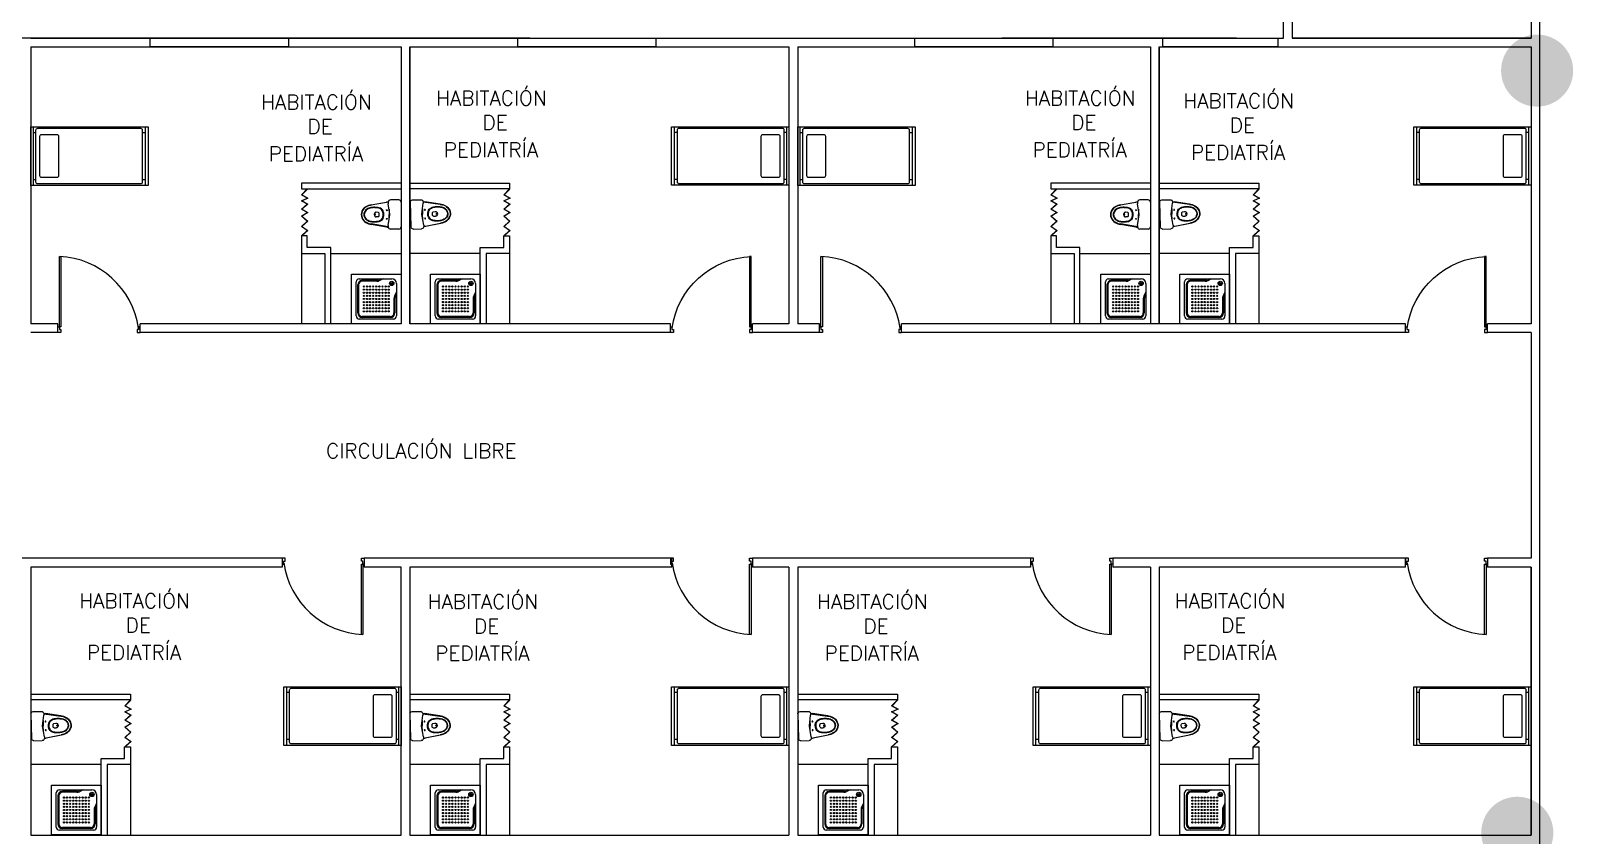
# Model space of a CAD drawing. Header units: metres. Extents: x -24 to 527, y -154 to 95.
# Drawn here: x 202.84 to 229.14, y -88.61 to -74.89 of the extents above; entities that cross this region are included whole.
import ezdxf

# ---------------------------------------------------------------- set-up
doc = ezdxf.new("R2010")
doc.units = ezdxf.units.M
doc.header["$MEASUREMENT"] = 0
for name, color, linetype in [('AN-TEXTO', 3, 'Continuous'), ('AR-MOBILIRIO', 1, 'Continuous'), ('AR-MUROS', 6, 'Continuous'), ('AR-PUERTAS', 2, 'Continuous'), ('AR-VENTANAS', 2, 'Continuous'), ('S.H.', 2, 'Continuous')]:
    doc.layers.add(name, color=color, linetype=linetype)
doc.styles.add('REGULAR-2.5', font='romans.shx', dxfattribs={"height": 2.5})

# ---------------------------------------------------------------- blocks, each defined once
blk = doc.blocks.new('31643339')
at = {"layer": 'AR-MOBILIRIO'}
for p, q in [((0.038, 0.5), (0.038, -0.5)), ((0.038, 0.4), (0.087, 0.4)), ((1.9, 0.4), (1.95, 0.4)), ((1.95, 0.5), (1.95, -0.5)), ((0.038, -0.4), (0.087, -0.4)), ((1.9, -0.4), (1.95, -0.4))]:
    blk.add_line(p, q, dxfattribs=at)
blk.add_lwpolyline([(0, -0.5), (0, 0.5), (2, 0.5), (2, -0.5)], close=True, dxfattribs=at)
for points in [[(1.87, 0.475, -0.414214), (1.9, 0.445), (1.9, -0.445, -0.414214), (1.87, -0.475), (0.117, -0.475, -0.414214), (0.087, -0.445), (0.087, 0.445, -0.414214), (0.117, 0.475)], [(0.15, -0.332, 0.414214), (0.18, -0.362), (0.447, -0.362, 0.414214), (0.477, -0.332), (0.477, 0.333, 0.414214), (0.447, 0.363), (0.18, 0.363, 0.414214), (0.15, 0.333)]]:
    blk.add_lwpolyline(points, format="xyb", close=True, dxfattribs=at)
blk = doc.blocks.new('AR-PUERTA 2')
at = {"layer": 'AR-PUERTAS', "linetype": 'Continuous'}
for points in [[(-1.354, -0.058), (-1.354, -0.008), (-1.329, -0.008), (-1.329, 0.042), (-1.379, 0.042), (-1.379, -0.058)], [(-0.029, -0.008), (-0.029, 0.042), (0.021, 0.042), (0.021, -0.058), (-0.004, -0.058), (-0.004, -0.008)], [(-0.004, -0.058), (-0.004, -1.258), (-0.029, -1.258), (-0.029, -0.058)]]:
    blk.add_lwpolyline(points, close=True, dxfattribs=at)
blk.add_arc((0.061, 0.169), 1.428, 188.1236, 267.3924, dxfattribs=at)
blk = doc.blocks.new('AR-PUERTA ACORDION')
at = {"layer": 'AR-PUERTAS'}
blk.add_lwpolyline([(-0.386, 0.049), (-0.288, -0.046), (-0.235, 0.057), (-0.185, -0.044), (-0.129, 0.054), (-0.046, -0.045), (0.01, 0.056), (0.073, -0.046), (0.158, 0.053), (0.252, -0.046), (0.317, 0.054), (0.41, -0.047), (0.41, -0.054), (0.318, 0.046), (0.253, -0.054), (0.158, 0.046), (0.072, -0.054), (0.01, 0.046), (-0.045, -0.054), (-0.128, 0.046), (-0.185, -0.054), (-0.235, 0.046), (-0.287, -0.054), (-0.39, 0.046)], close=True, dxfattribs=at)
blk = doc.blocks.new('A$C05366594')
at = {"layer": 'AR-MOBILIRIO', "linetype": 'Continuous'}
for p, q in [((0, 0), (0, 0.72)), ((0, 0.72), (0.72, 0.72)), ((0.72, 0.72), (0.72, 0)), ((0.068, 0.113), (0.068, 0.608)), ((0.09, 0.563), (0.09, 0.158)), ((0.113, 0.653), (0.585, 0.653)), ((0.367, 0.63), (0.158, 0.63)), ((0.428, 0.653), (0.397, 0.637)), ((0.653, 0.585), (0.653, 0.113)), ((0.63, 0.367), (0.63, 0.158)), ((0.653, 0.428), (0.637, 0.397)), ((0.72, 0), (0, 0)), ((0.608, 0.068), (0.113, 0.068)), ((0.563, 0.09), (0.158, 0.09))]:
    blk.add_line(p, q, dxfattribs=at)
at = {"layer": 'AR-MOBILIRIO', "color": 250}
for p, q in [((0.104, 0.563), (0.104, 0.158)), ((0.367, 0.617), (0.158, 0.617)), ((0.458, 0.653), (0.403, 0.625)), ((0.653, 0.458), (0.625, 0.403)), ((0.617, 0.367), (0.617, 0.158)), ((0.563, 0.104), (0.158, 0.104))]:
    blk.add_line(p, q, dxfattribs=at)
at = {"layer": 'AR-MOBILIRIO', "linetype": 'Continuous'}
for centre, major_axis, start_param, end_param in [((0.113, 0.608), (0.0318, 0.0318), 0.785398, 2.356194), ((0.158, 0.563), (0.0477, 0.0477), 0.785398, 2.356194), ((0.367, 0.698), (0.0477, 0.0477), 3.926991, 4.390638), ((0.585, 0.585), (0.0477, 0.0477), 5.497787, 7.068583), ((0.698, 0.367), (-0.0477, 0.0477), 0.321751, 0.785398), ((0.113, 0.113), (-0.0318, 0.0318), 0.785398, 2.356194), ((0.158, 0.158), (-0.0477, 0.0477), 0.785398, 2.356194), ((0.158, 0.158), (-0.0477, 0.0477), 0.785398, 2.356194), ((0.563, 0.158), (0.0477, 0.0477), 3.926991, 5.497787), ((0.608, 0.113), (-0.0318, 0.0318), 2.356194, 3.926991)]:
    blk.add_ellipse(centre, major_axis=major_axis, ratio=1, start_param=start_param, end_param=end_param, dxfattribs=at)
at = {"layer": 'AR-MOBILIRIO', "color": 250}
for centre, major_axis, start_param, end_param in [((0.158, 0.563), (-0.0382, 0.0382), -0.785398, 0.785398), ((0.18, 0.54), (-0.00636, 0.00636), -0.785398, 5.497787), ((0.18, 0.495), (-0.00636, 0.00636), -0.785398, 5.497787), ((0.18, 0.45), (-0.00636, 0.00636), -0.785398, 5.497787), ((0.225, 0.54), (0.00636, 0.00636), 0.785398, 7.068583), ((0.225, 0.495), (0.00636, 0.00636), 0.785398, 7.068583), ((0.225, 0.45), (0.00636, 0.00636), 0.785398, 7.068583), ((0.27, 0.54), (0.00636, 0.00636), 0.785398, 7.068583), ((0.27, 0.495), (0.00636, 0.00636), 0.785398, 7.068583), ((0.27, 0.45), (0.00636, 0.00636), 0.785398, 7.068583), ((0.315, 0.54), (-0.00636, 0.00636), -0.785398, 5.497787), ((0.315, 0.495), (-0.00636, 0.00636), -0.785398, 5.497787), ((0.315, 0.45), (-0.00636, 0.00636), -0.785398, 5.497787), ((0.36, 0.54), (-0.00636, 0.00636), -0.785398, 5.497787), ((0.36, 0.495), (-0.00636, 0.00636), -0.785398, 5.497787), ((0.36, 0.45), (-0.00636, 0.00636), -0.785398, 5.497787), ((0.367, 0.698), (0.0573, 0.0573), 3.926991, 4.390638), ((0.405, 0.54), (-0.00636, 0.00636), -0.785398, 5.497787), ((0.405, 0.495), (-0.00636, 0.00636), -0.785398, 5.497787), ((0.405, 0.45), (-0.00636, 0.00636), -0.785398, 5.497787), ((0.45, 0.54), (0.00636, 0.00636), 0.785398, 7.068583), ((0.45, 0.495), (0.00636, 0.00636), 0.785398, 7.068583), ((0.45, 0.45), (0.00636, 0.00636), 0.785398, 7.068583), ((0.495, 0.54), (0.00636, 0.00636), 0.785398, 7.068583), ((0.495, 0.495), (0.00636, 0.00636), 0.785398, 7.068583), ((0.495, 0.45), (0.00636, 0.00636), 0.785398, 7.068583), ((0.54, 0.54), (-0.00636, 0.00636), -0.785398, 5.497787), ((0.54, 0.495), (-0.00636, 0.00636), -0.785398, 5.497787), ((0.54, 0.45), (-0.00636, 0.00636), -0.785398, 5.497787), ((0.585, 0.585), (0.0223, 0.0223), 0.785398, 7.068583), ((0.585, 0.585), (-0.00955, 0.00955), -0.785398, 5.497787), ((0.576, 0.585), (0.00286, 0.00286), 0.785398, 7.068583), ((0.581, 0.592), (0.00286, 0.00286), 0.785398, 7.068583), ((0.581, 0.578), (0.00286, 0.00286), 0.785398, 7.068583), ((0.589, 0.592), (0.00286, 0.00286), 0.785398, 7.068583), ((0.589, 0.578), (0.00286, 0.00286), 0.785398, 7.068583), ((0.594, 0.585), (0.00286, 0.00286), 0.785398, 7.068583), ((0.18, 0.405), (-0.00636, 0.00636), -0.785398, 5.497787), ((0.18, 0.36), (-0.00636, 0.00636), -0.785398, 5.497787), ((0.18, 0.315), (-0.00636, 0.00636), -0.785398, 5.497787), ((0.18, 0.27), (-0.00636, 0.00636), -0.785398, 5.497787), ((0.18, 0.225), (-0.00636, 0.00636), -0.785398, 5.497787), ((0.225, 0.405), (0.00636, 0.00636), 0.785398, 7.068583), ((0.225, 0.36), (0.00636, 0.00636), 0.785398, 7.068583), ((0.225, 0.315), (0.00636, 0.00636), 0.785398, 7.068583), ((0.225, 0.27), (0.00636, 0.00636), 0.785398, 7.068583), ((0.225, 0.225), (0.00636, 0.00636), 0.785398, 7.068583), ((0.27, 0.405), (0.00636, 0.00636), 0.785398, 7.068583), ((0.27, 0.36), (0.00636, 0.00636), 0.785398, 7.068583), ((0.27, 0.315), (0.00636, 0.00636), 0.785398, 7.068583), ((0.27, 0.27), (0.00636, 0.00636), 0.785398, 7.068583), ((0.27, 0.225), (0.00636, 0.00636), 0.785398, 7.068583), ((0.315, 0.36), (-0.00636, 0.00636), -0.785398, 5.497787), ((0.315, 0.315), (-0.00636, 0.00636), -0.785398, 5.497787), ((0.315, 0.27), (-0.00636, 0.00636), -0.785398, 5.497787), ((0.315, 0.225), (-0.00636, 0.00636), -0.785398, 5.497787), ((0.315, 0.405), (-0.00636, 0.00636), -0.785398, 5.497787), ((0.36, 0.405), (-0.00636, 0.00636), -0.785398, 5.497787), ((0.36, 0.36), (-0.00636, 0.00636), -0.785398, 5.497787), ((0.36, 0.315), (-0.00636, 0.00636), -0.785398, 5.497787), ((0.36, 0.27), (-0.00636, 0.00636), -0.785398, 5.497787), ((0.36, 0.225), (-0.00636, 0.00636), -0.785398, 5.497787), ((0.405, 0.405), (-0.00636, 0.00636), -0.785398, 5.497787), ((0.405, 0.36), (-0.00636, 0.00636), -0.785398, 5.497787), ((0.405, 0.315), (-0.00636, 0.00636), -0.785398, 5.497787), ((0.405, 0.27), (-0.00636, 0.00636), -0.785398, 5.497787), ((0.405, 0.225), (-0.00636, 0.00636), -0.785398, 5.497787), ((0.45, 0.405), (0.00636, 0.00636), 0.785398, 7.068583), ((0.45, 0.36), (0.00636, 0.00636), 0.785398, 7.068583), ((0.45, 0.315), (0.00636, 0.00636), 0.785398, 7.068583), ((0.45, 0.27), (0.00636, 0.00636), 0.785398, 7.068583), ((0.45, 0.225), (0.00636, 0.00636), 0.785398, 7.068583), ((0.495, 0.405), (0.00636, 0.00636), 0.785398, 7.068583), ((0.495, 0.36), (0.00636, 0.00636), 0.785398, 7.068583), ((0.495, 0.315), (0.00636, 0.00636), 0.785398, 7.068583), ((0.495, 0.27), (0.00636, 0.00636), 0.785398, 7.068583), ((0.495, 0.225), (0.00636, 0.00636), 0.785398, 7.068583), ((0.54, 0.36), (-0.00636, 0.00636), -0.785398, 5.497787), ((0.54, 0.315), (-0.00636, 0.00636), -0.785398, 5.497787), ((0.54, 0.27), (-0.00636, 0.00636), -0.785398, 5.497787), ((0.54, 0.225), (-0.00636, 0.00636), -0.785398, 5.497787), ((0.54, 0.405), (-0.00636, 0.00636), -0.785398, 5.497787), ((0.698, 0.367), (-0.0573, 0.0573), 0.321751, 0.785398), ((0.158, 0.158), (-0.0382, 0.0382), 0.785398, 2.356194), ((0.158, 0.158), (0.0382, 0.0382), 2.356194, 3.926991), ((0.18, 0.18), (-0.00636, 0.00636), -0.785398, 5.497787), ((0.225, 0.18), (0.00636, 0.00636), 0.785398, 7.068583), ((0.27, 0.18), (0.00636, 0.00636), 0.785398, 7.068583), ((0.315, 0.18), (-0.00636, 0.00636), -0.785398, 5.497787), ((0.36, 0.18), (-0.00636, 0.00636), -0.785398, 5.497787), ((0.405, 0.18), (-0.00636, 0.00636), -0.785398, 5.497787), ((0.45, 0.18), (0.00636, 0.00636), 0.785398, 7.068583), ((0.495, 0.18), (0.00636, 0.00636), 0.785398, 7.068583), ((0.54, 0.18), (-0.00636, 0.00636), -0.785398, 5.497787), ((0.563, 0.158), (0.0382, 0.0382), 3.926991, 5.497787)]:
    blk.add_ellipse(centre, major_axis=major_axis, ratio=1, start_param=start_param, end_param=end_param, dxfattribs=at)
blk = doc.blocks.new('1p-toppiece')
at = {"layer": 'AR-MOBILIRIO'}
for p, q in [((-0.532, 0.174), (-0.265, 0.22)), ((-0.232, 0.219), (-0.531, 0.169)), ((-0.485, 0.003), (-0.485, 0.003)), ((-0.485, 0.003), (-0.485, 0.003)), ((-0.485, 0.003), (-0.485, 0.003)), ((-0.485, 0.003), (-0.485, 0.003)), ((-0.485, 0.003), (-0.485, 0.003)), ((-0.485, 0.003), (-0.485, 0.003)), ((-0.485, 0.003), (-0.485, 0.003)), ((-0.485, 0.003), (-0.485, 0.003)), ((-0.406, 0.039), (-0.443, 0.044)), ((-0.232, 0.22), (-0.232, 0.195)), ((-0.205, 0.008), (-0.232, 0.195)), ((-0.218, 0.098), (-0.218, 0.003)), ((-0.218, -0.093), (-0.218, 0.003)), ((-0.047, 0.26), (-0.192, 0.26)), ((-0.007, 0.22), (-0.007, -0.214)), ((-0.532, -0.169), (-0.265, -0.215)), ((-0.232, -0.214), (-0.531, -0.163)), ((-0.406, -0.034), (-0.443, -0.039)), ((-0.232, -0.189), (-0.205, -0.003)), ((-0.232, -0.189), (-0.232, -0.214)), ((-0.047, -0.254), (-0.192, -0.254))]:
    blk.add_line(p, q, dxfattribs=at)
blk.add_lwpolyline([(-0.467, -0.009, 0.139005), (-0.464, -0.009, 0.107089), (-0.461, -0.006, 0.080212), (-0.46, -0.002, 0.06796), (-0.459, 0.003, 0.06796), (-0.46, 0.007, 0.080212), (-0.461, 0.011, 0.107089), (-0.464, 0.014, 0.139005), (-0.467, 0.015, 0.139005), (-0.47, 0.014, 0.107089), (-0.473, 0.011, 0.080212), (-0.474, 0.007, 0.06796), (-0.475, 0.003, 0.06796), (-0.474, -0.002, 0.080212), (-0.473, -0.006, 0.107089), (-0.47, -0.009, 0.139005)], format="xyb", close=True, dxfattribs=at)
for centre in [(-0.26, 0.078), (-0.26, -0.072)]:
    blk.add_circle(centre, 0.008, dxfattribs=at)
for centre, radius, start, end in [((-0.545, -0.004), 0.165, 137.5273, 177.8064), ((-0.545, 0.009), 0.165, 182.1936, 222.4727), ((-0.545, -0.004), 0.159, 137.1746, 177.7477), ((-0.545, 0.009), 0.159, 182.2523, 222.8254), ((-0.518, -0.034), 0.206, 106.927, 136.493), ((-0.541, -0.003), 0.122, 134.1142, 177.24), ((-0.541, 0.008), 0.122, 182.76, 225.8858), ((-0.518, -0.034), 0.2, 106.5054, 136.1127), ((-0.541, -0.003), 0.115, 133.4423, 177.1285), ((-0.541, 0.008), 0.115, 182.8715, 226.5577), ((-0.519, -0.031), 0.157, 102.7254, 132.8308), ((-0.52, -0.03), 0.15, 101.8667, 132.1155), ((-0.482, -0.117), 0.296, 99.7929, 108.8085), ((-0.482, -0.12), 0.292, 99.5848, 108.4322), ((-0.482, -0.148), 0.279, 90.6669, 104.9929), ((-0.482, -0.156), 0.281, 90.6819, 104.1933), ((-0.474, -0.297), 0.428, 81.7587, 91.4179), ((-0.488, -0.362), 0.487, 81.705, 89.6761), ((-0.434, 0.003), 0.0456, 126.1832, 180), ((-0.434, 0.003), 0.0456, 180, 233.8168), ((-0.447, 0.019), 0.025, 82.2348, 126.1832), ((-0.434, -0.002), 0.123, 44.007, 82.2929), ((-0.431, -0.004), 0.132, 44.3018, 82.295), ((-0.408, 0.024), 0.015, 13.7696, 82.2348), ((-0.495, 0.003), 0.105, 0, 13.7696), ((-0.495, 0.003), 0.105, 346.2304, 0), ((-0.46, 0.006), 0.138, 358.6352, 34.0042), ((-0.46, -0.001), 0.138, 325.9958, 1.3648), ((-0.441, 0.008), 0.132, 357.4666, 37.446), ((-0.441, -0.003), 0.132, 322.554, 2.5334), ((-0.24, 0.073), 0.15, 87.0389, 99.7929), ((-0.192, 0.22), 0.04, 90, 180), ((-0.244, 0.003), 0.04, 351.6776, 8.3142), ((-0.047, 0.22), 0.04, 0, 90), ((-0.518, 0.039), 0.206, 223.507, 253.073), ((-0.518, 0.039), 0.2, 223.8873, 253.4946), ((-0.519, 0.036), 0.157, 227.1692, 257.2746), ((-0.52, 0.036), 0.15, 227.8845, 258.1333), ((-0.482, 0.122), 0.296, 251.1915, 260.2071), ((-0.482, 0.125), 0.292, 251.5678, 260.4152), ((-0.482, 0.153), 0.279, 255.0071, 269.3331), ((-0.482, 0.161), 0.281, 255.8067, 269.3181), ((-0.488, 0.368), 0.487, 270.3239, 278.295), ((-0.474, 0.302), 0.428, 268.5821, 278.2413), ((-0.447, -0.014), 0.025, 233.8168, 277.7652), ((-0.434, 0.007), 0.123, 277.7071, 315.993), ((-0.431, 0.009), 0.132, 277.705, 315.6982), ((-0.408, -0.019), 0.015, 277.7652, 346.2304), ((-0.24, -0.067), 0.15, 260.2071, 272.966), ((-0.192, -0.214), 0.04, 180, 270), ((-0.047, -0.214), 0.04, 270, 360)]:
    blk.add_arc(centre, radius, start, end, dxfattribs=at)

msp = doc.modelspace()

# ---------------------------------------------------------------- hatches: boundary and pattern name
at = {"layer": 'AR-PUERTAS'}
h = msp.add_hatch(color=256, dxfattribs=at)
h.dxf.hatch_style = 1
h.paths.add_polyline_path([(227.907, -75.569, 1), (229.136, -75.569, 1)])
h = msp.add_hatch(color=256, dxfattribs=at)
h.dxf.hatch_style = 1
h.paths.add_polyline_path([(227.569, -88.57, 1), (228.798, -88.57, 1)])

# ---------------------------------------------------------------- linework, layer by layer
at = {"layer": 'AR-MUROS'}
for p, q in [((202.843, -75.015), (215.916, -75.015)), ((202.843, -75.165), (205.962, -75.165)), ((205.962, -75.165), (209.155, -75.165)), ((209.155, -75.165), (209.155, -79.888)), ((209.305, -75.165), (209.305, -79.888)), ((209.305, -79.888), (209.305, -75.165)), ((209.305, -75.165), (212.498, -75.165)), ((212.498, -75.165), (215.767, -75.165)), ((215.767, -75.165), (215.767, -79.888)), ((215.917, -75.165), (218.735, -75.165)), ((215.917, -75.165), (215.917, -79.888)), ((218.735, -75.165), (221.928, -75.165)), ((221.928, -75.165), (221.928, -79.888)), ((222.078, -75.165), (222.078, -79.888)), ((222.078, -79.888), (222.078, -75.165)), ((222.078, -75.165), (225.272, -75.165)), ((225.272, -75.165), (228.418, -75.165)), ((209.155, -77.488), (207.456, -77.488)), ((207.456, -77.488), (207.456, -77.588)), ((209.305, -77.488), (211.004, -77.488)), ((211.004, -77.488), (211.004, -77.588)), ((221.928, -77.488), (220.229, -77.488)), ((220.229, -77.488), (220.229, -77.588)), ((222.078, -77.488), (223.778, -77.488)), ((223.778, -77.488), (223.778, -77.588)), ((207.456, -77.588), (209.155, -77.588)), ((211.004, -77.588), (209.305, -77.588)), ((220.229, -77.588), (221.928, -77.588)), ((223.778, -77.588), (222.078, -77.588)), ((207.556, -78.388), (207.456, -78.388)), ((207.456, -78.388), (207.456, -78.688)), ((207.556, -78.588), (207.556, -78.388)), ((207.955, -78.588), (207.556, -78.588)), ((207.955, -79.888), (207.955, -78.588)), ((210.505, -79.888), (210.505, -78.588)), ((210.505, -78.588), (210.904, -78.588)), ((210.904, -78.588), (210.904, -78.388)), ((210.904, -78.388), (211.004, -78.388)), ((211.004, -78.388), (211.004, -78.688)), ((220.329, -78.388), (220.229, -78.388)), ((220.229, -78.388), (220.229, -78.688)), ((220.329, -78.588), (220.329, -78.388)), ((220.728, -78.588), (220.329, -78.588)), ((220.728, -79.888), (220.728, -78.588)), ((223.278, -79.888), (223.278, -78.588)), ((223.278, -78.588), (223.678, -78.588)), ((223.678, -78.588), (223.678, -78.388)), ((223.678, -78.388), (223.778, -78.388)), ((223.778, -78.388), (223.778, -78.688)), ((207.456, -78.688), (207.456, -79.888)), ((207.456, -78.688), (207.855, -78.688)), ((207.855, -78.688), (207.855, -79.888)), ((207.955, -78.688), (209.155, -78.688)), ((210.505, -78.688), (209.305, -78.688)), ((211.004, -78.688), (210.605, -78.688)), ((210.605, -78.688), (210.605, -79.888)), ((211.004, -78.688), (211.004, -79.888)), ((220.229, -78.688), (220.229, -79.888)), ((220.229, -78.688), (220.628, -78.688)), ((220.628, -78.688), (220.628, -79.888)), ((220.728, -78.688), (221.928, -78.688)), ((223.278, -78.688), (222.078, -78.688)), ((223.778, -78.688), (223.378, -78.688)), ((223.378, -78.688), (223.378, -79.888)), ((223.778, -78.688), (223.778, -79.888)), ((203.304, -79.888), (202.843, -79.888)), ((206.112, -79.888), (204.704, -79.888)), ((209.155, -79.888), (206.112, -79.888)), ((212.498, -79.888), (209.305, -79.888)), ((213.747, -79.888), (212.498, -79.888)), ((215.767, -79.888), (215.147, -79.888)), ((216.288, -79.888), (215.917, -79.888)), ((218.885, -79.888), (217.688, -79.888)), ((225.272, -79.888), (218.885, -79.888)), ((226.277, -79.888), (225.272, -79.888)), ((228.418, -79.888), (227.677, -79.888)), ((203.304, -80.038), (202.843, -80.038)), ((213.747, -80.038), (204.704, -80.038)), ((215.917, -80.038), (215.147, -80.038)), ((216.288, -80.038), (215.917, -80.038)), ((226.277, -80.038), (217.688, -80.038)), ((228.418, -80.038), (227.677, -80.038)), ((213.772, -84.038), (213.772, -83.888)), ((215.147, -83.888), (215.147, -84.038)), ((215.767, -84.038), (215.767, -88.61)), ((215.917, -84.038), (215.917, -88.61)), ((221.928, -84.038), (221.928, -88.61)), ((222.078, -84.038), (222.078, -88.61)), ((226.277, -84.038), (226.277, -83.888)), ((227.677, -83.888), (227.677, -84.038)), ((202.843, -86.205), (204.542, -86.205)), ((204.542, -86.205), (204.542, -86.305)), ((209.305, -86.205), (211.004, -86.205)), ((211.004, -86.205), (211.004, -86.305)), ((215.917, -86.205), (217.616, -86.205)), ((217.616, -86.205), (217.616, -86.305)), ((222.078, -86.205), (223.778, -86.205)), ((223.778, -86.205), (223.778, -86.305)), ((204.542, -86.305), (202.843, -86.305)), ((211.004, -86.305), (209.305, -86.305)), ((217.616, -86.305), (215.917, -86.305)), ((223.778, -86.305), (222.078, -86.305)), ((204.442, -87.305), (204.442, -87.105)), ((204.442, -87.105), (204.542, -87.105)), ((204.542, -87.105), (204.542, -87.405)), ((210.904, -87.305), (210.904, -87.105)), ((210.904, -87.105), (211.004, -87.105)), ((211.004, -87.105), (211.004, -87.405)), ((217.516, -87.305), (217.516, -87.105)), ((217.516, -87.105), (217.616, -87.105)), ((217.616, -87.105), (217.616, -87.405)), ((223.678, -87.305), (223.678, -87.105)), ((223.678, -87.105), (223.778, -87.105)), ((223.778, -87.105), (223.778, -87.405)), ((204.043, -87.405), (202.843, -87.405)), ((204.043, -88.605), (204.043, -87.305)), ((204.043, -87.305), (204.442, -87.305)), ((204.542, -87.405), (204.143, -87.405)), ((204.143, -87.405), (204.143, -88.605)), ((204.542, -87.405), (204.542, -88.605)), ((210.505, -87.405), (209.305, -87.405)), ((210.505, -88.605), (210.505, -87.305)), ((210.505, -87.305), (210.904, -87.305)), ((211.004, -87.405), (210.605, -87.405)), ((210.605, -87.405), (210.605, -88.605)), ((211.004, -87.405), (211.004, -88.605)), ((217.117, -87.405), (215.917, -87.405)), ((217.117, -88.605), (217.117, -87.305)), ((217.117, -87.305), (217.516, -87.305)), ((217.616, -87.405), (217.217, -87.405)), ((217.217, -87.405), (217.217, -88.605)), ((217.616, -87.405), (217.616, -88.605)), ((223.278, -87.405), (222.078, -87.405)), ((223.278, -88.605), (223.278, -87.305)), ((223.278, -87.305), (223.678, -87.305)), ((223.778, -87.405), (223.378, -87.405)), ((223.378, -87.405), (223.378, -88.605)), ((223.778, -87.405), (223.778, -88.605))]:
    msp.add_line(p, q, dxfattribs=at)
for points in [[(228.568, -89.789), (228.568, -50.159), (134.628, -50.159), (134.628, -54.469)], [(228.418, -71.015), (228.418, -75.015)], [(228.418, -71.015), (228.418, -75.015)], [(215.617, -75.015), (224.195, -75.015), (224.195, -73.913), (224.345, -73.913), (224.345, -75.015), (228.418, -75.015), (224.345, -75.015)], [(211.349, -75.015), (189.77, -75.015), (189.77, -78.648)], [(202.843, -75.165), (202.843, -79.888)], [(211.349, -75.015), (214.373, -75.016)], [(214.373, -75.015), (219.395, -75.015)], [(223.395, -75.015), (219.395, -75.015)], [(223.395, -75.015), (224.195, -75.015)], [(228.418, -75.165), (228.418, -79.888)], [(228.418, -75.165), (228.418, -79.888)], [(203.304, -80.038), (203.304, -79.888)], [(204.704, -80.038), (204.704, -79.888)], [(213.747, -80.038), (213.747, -79.888)], [(215.147, -80.038), (215.147, -79.888)], [(216.288, -80.038), (216.288, -79.888)], [(217.688, -80.038), (217.688, -79.888)], [(226.277, -80.038), (226.277, -79.888)], [(227.677, -80.038), (227.677, -79.888)], [(228.418, -80.038), (228.418, -83.888)], [(207.126, -83.888), (202.693, -83.888)], [(207.126, -84.038), (202.843, -84.038), (202.843, -88.61), (209.155, -88.61), (209.155, -84.038), (208.526, -84.038)], [(207.126, -83.888), (207.126, -84.038)], [(213.772, -83.888), (208.526, -83.888)], [(208.526, -83.888), (208.526, -84.038)], [(213.772, -84.038), (209.305, -84.038), (209.305, -88.61)], [(219.886, -83.888), (215.147, -83.888)], [(215.767, -84.038), (215.147, -84.038)], [(219.886, -84.038), (215.917, -84.038)], [(219.886, -83.888), (219.886, -84.038)], [(226.277, -83.888), (221.286, -83.888)], [(221.286, -83.888), (221.286, -84.038)], [(221.928, -84.038), (221.286, -84.038)], [(226.277, -84.038), (222.078, -84.038)], [(228.419, -83.888), (227.677, -83.888)], [(228.418, -84.038), (227.677, -84.038)], [(228.418, -84.038), (228.418, -88.61)], [(228.418, -88.61), (228.418, -84.038)], [(209.305, -88.61), (215.767, -88.61)], [(215.917, -88.61), (221.928, -88.61)], [(222.078, -88.61), (228.418, -88.61)]]:
    msp.add_lwpolyline(points, dxfattribs=at)
at = {"layer": 'AR-VENTANAS'}
for points in [[(204.877, -75.015), (207.234, -75.015), (207.234, -75.165), (204.877, -75.165)], [(211.143, -75.015), (213.5, -75.015), (213.5, -75.165), (211.143, -75.165)], [(217.911, -75.015), (220.268, -75.015), (220.268, -75.165), (217.911, -75.165)], [(222.138, -75.015), (224.103, -75.015), (224.103, -75.165), (222.138, -75.165)]]:
    msp.add_lwpolyline(points, close=True, dxfattribs=at)

# ---------------------------------------------------------------- block references
at = {"layer": 'AR-MOBILIRIO'}
for p in [(202.843, -77.027), (215.917, -77.027)]:
    msp.add_blockref('31643339', p, dxfattribs=at)
at = {"layer": 'AR-MOBILIRIO', "rotation": 180}
for p in [(215.767, -77.026), (228.418, -77.026), (209.155, -86.579), (215.767, -86.579), (221.928, -86.579), (228.418, -86.579)]:
    msp.add_blockref('31643339', p, dxfattribs=at)
at = {"layer": 'AR-MOBILIRIO', "xscale": 1.176120000000083, "yscale": 1.176120000000083, "zscale": 1.176120000000083}
for p in [(208.308, -79.888), (209.658, -79.888), (221.082, -79.888), (222.432, -79.888), (203.196, -88.605), (209.658, -88.605), (216.27, -88.605), (222.432, -88.605)]:
    msp.add_blockref('A$C05366594', p, dxfattribs=at)
at = {"layer": 'AR-MUROS', "rotation": 179.9999999997532}
for p in [(203.325, -79.996), (216.309, -79.996)]:
    msp.add_blockref('AR-PUERTA 2', p, dxfattribs=at)
at = {"layer": 'AR-MUROS', "xscale": -1, "rotation": 180}
for p in [(215.126, -79.996), (227.656, -79.996)]:
    msp.add_blockref('AR-PUERTA 2', p, dxfattribs=at)
at = {"layer": 'AR-MUROS'}
for p in [(208.506, -83.93), (215.126, -83.93), (221.265, -83.93), (227.656, -83.93)]:
    msp.add_blockref('AR-PUERTA 2', p, dxfattribs=at)
at = {"layer": 'AR-VENTANAS', "rotation": 270}
for p in [(207.51, -77.978), (210.958, -77.978), (220.284, -77.978), (223.732, -77.978), (204.497, -86.694), (210.958, -86.694), (217.57, -86.694), (223.732, -86.694)]:
    msp.add_blockref('AR-PUERTA ACORDION', p, dxfattribs=at)
at = {"layer": 'S.H.', "xscale": 0.9681450398693042, "yscale": 0.9681450398693042, "zscale": 0.9681450398693042}
for p in [(209.161, -78.028), (221.935, -78.028)]:
    msp.add_blockref('1p-toppiece', p, dxfattribs=at)
at = {"layer": 'S.H.', "xscale": -0.9681450398693043, "yscale": 0.9681450398693042, "zscale": 0.9681450398693042, "rotation": 1.633556805323275}
for p in [(209.311, -78.028), (222.085, -78.028), (202.844, -86.757), (209.305, -86.757), (215.917, -86.757), (222.078, -86.757)]:
    msp.add_blockref('1p-toppiece', p, dxfattribs=at)

# ---------------------------------------------------------------- texts
at = {"layer": 'AN-TEXTO', "style": 'REGULAR-2.5'}
for s, p in [('HABITACIÓN', (206.768, -76.231)), ('HABITACIÓN', (209.751, -76.163)), ('HABITACIÓN', (219.788, -76.163)), ('HABITACIÓN', (222.489, -76.21)), ('DE', (207.559, -76.647)), ('DE', (210.542, -76.58)), ('DE', (220.58, -76.58)), ('DE', (223.281, -76.627)), ('PEDIATRÍA', (209.882, -77.044)), ('PEDIATRÍA', (219.919, -77.044)), ('PEDIATRÍA', (222.62, -77.091)), ('PEDIATRÍA', (206.899, -77.112)), ('HABITACIÓN', (203.667, -84.739)), ('HABITACIÓN', (209.606, -84.753)), ('HABITACIÓN', (216.244, -84.753)), ('HABITACIÓN', (222.341, -84.739)), ('DE', (204.459, -85.155)), ('DE', (210.398, -85.17)), ('DE', (217.036, -85.17)), ('DE', (223.133, -85.155)), ('PEDIATRÍA', (203.798, -85.62)), ('PEDIATRÍA', (209.737, -85.634)), ('PEDIATRÍA', (216.375, -85.634)), ('PEDIATRÍA', (222.472, -85.62))]:
    msp.add_text(s, height=0.25, dxfattribs=at).set_placement(p)
at = {"layer": 'AN-TEXTO', "insert": (206.78, -81.93), "char_height": 0.25, "attachment_point": 1, "style": 'REGULAR-2.5'}
msp.add_mtext_dynamic_manual_height_columns('\\pi1.09558;CIRCULACIÓN LIBRE ', width=5.7864, gutter_width=1.25, heights=[0.31], dxfattribs=at)

doc.saveas('drawing.dxf')
